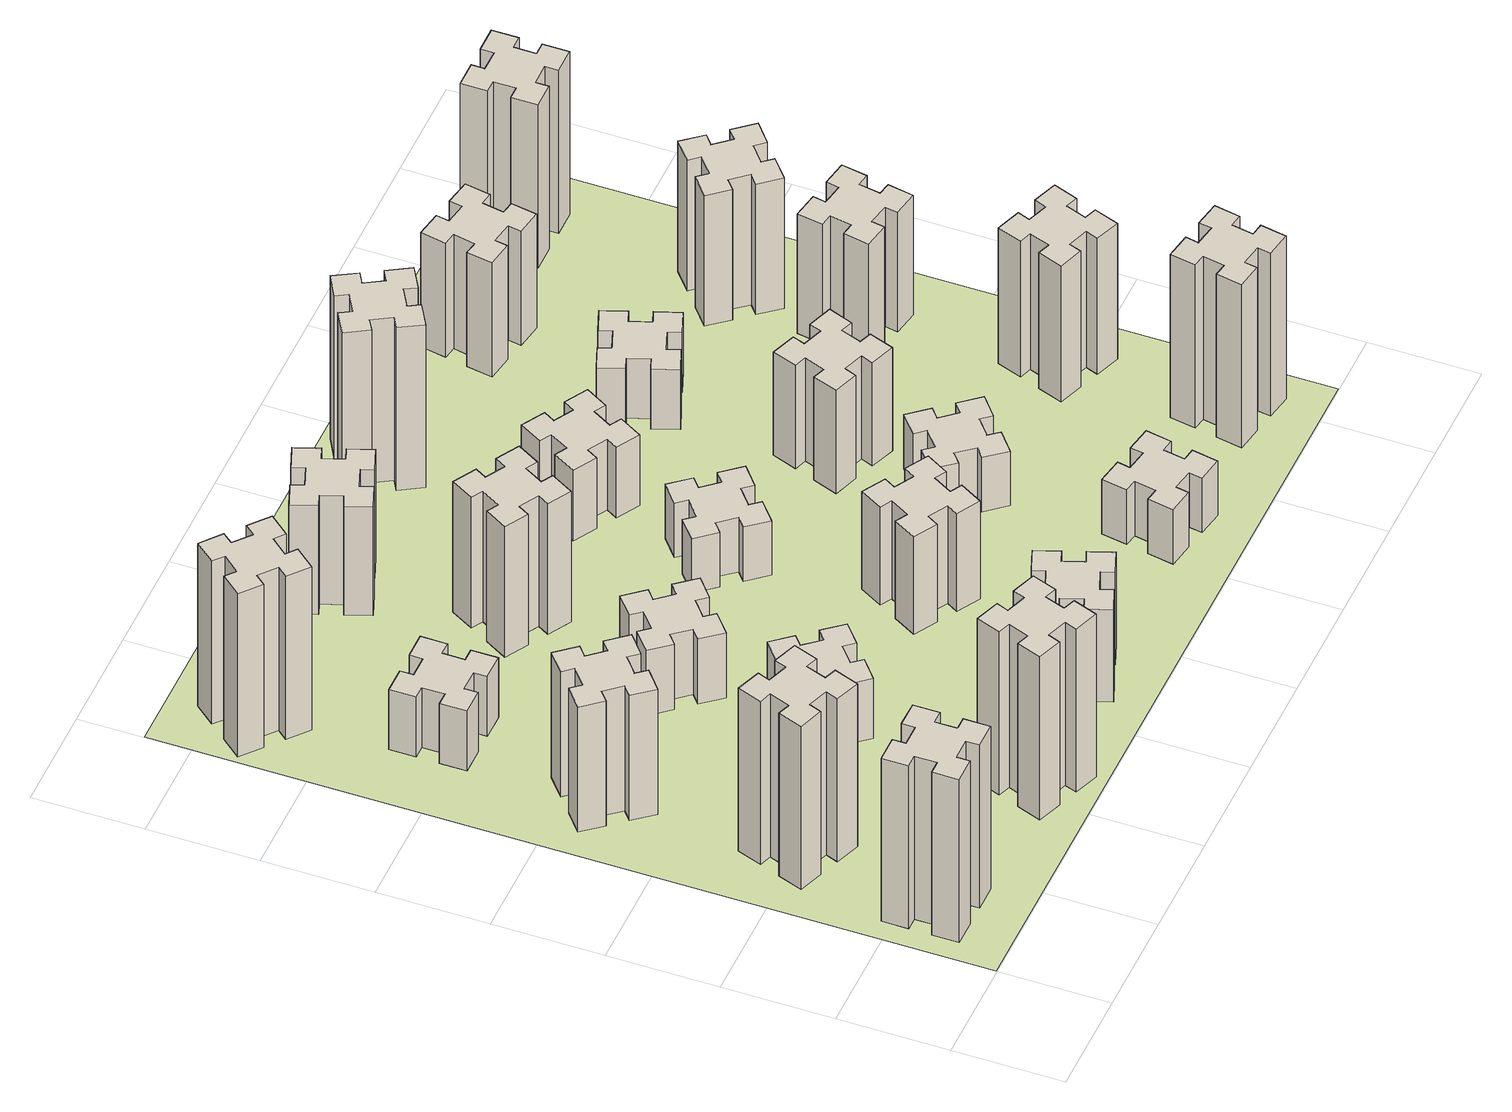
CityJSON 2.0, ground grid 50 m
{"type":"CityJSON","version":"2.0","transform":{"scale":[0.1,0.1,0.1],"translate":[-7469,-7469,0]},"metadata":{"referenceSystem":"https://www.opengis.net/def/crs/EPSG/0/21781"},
"CityObjects":{
"building1":{"type":"Building","attributes":{"class":"1000","function":"1000","usage":"1000","yearOfConstruction":2016,"roofType":"1000","measuredHeight":90,"storeysAboveGround":30,"storeysBelowGround":0},"geometry":[{"type":"Solid","lod":"1","boundaries":[[[[0,1,2,3,4,5,6,7,8,9,10,11,12,13,14,15,16,17,18,19]],[[17,16,20,21]],[[16,15,22,20]],[[15,14,23,22]],[[14,13,24,23]],[[13,12,25,24]],[[12,11,26,25]],[[11,10,27,26]],[[10,9,28,27]],[[9,8,29,28]],[[8,7,30,29]],[[7,6,31,30]],[[6,5,32,31]],[[5,4,33,32]],[[4,3,34,33]],[[3,2,35,34]],[[2,1,36,35]],[[1,0,37,36]],[[0,19,38,37]],[[19,18,39,38]],[[18,17,21,39]],[[24,25,26,27,28,29,30,31,32,33,34,35,36,37,38,39,21,20,22,23]]]]}]},
"building2":{"type":"Building","attributes":{"class":"1000","function":"1000","usage":"1000","yearOfConstruction":2016,"roofType":"1000","measuredHeight":90,"storeysAboveGround":30,"storeysBelowGround":0},"geometry":[{"type":"Solid","lod":"1","boundaries":[[[[40,41,42,43,44,45,46,47,48,49,50,51,52,53,54,55,56,57,58,59]],[[57,56,60,61]],[[56,55,62,60]],[[55,54,63,62]],[[54,53,64,63]],[[53,52,65,64]],[[52,51,66,65]],[[51,50,67,66]],[[50,49,68,67]],[[49,48,69,68]],[[48,47,70,69]],[[47,46,71,70]],[[46,45,72,71]],[[45,44,73,72]],[[44,43,74,73]],[[43,42,75,74]],[[42,41,76,75]],[[41,40,77,76]],[[40,59,78,77]],[[59,58,79,78]],[[58,57,61,79]],[[64,65,66,67,68,69,70,71,72,73,74,75,76,77,78,79,61,60,62,63]]]]}]},
"building3":{"type":"Building","attributes":{"class":"1000","function":"1000","usage":"1000","yearOfConstruction":2016,"roofType":"1000","measuredHeight":69,"storeysAboveGround":30,"storeysBelowGround":0},"geometry":[{"type":"Solid","lod":"1","boundaries":[[[[80,81,82,83,84,85,86,87,88,89,90,91,92,93,94,95,96,97,98,99]],[[97,96,100,101]],[[96,95,102,100]],[[95,94,103,102]],[[94,93,104,103]],[[93,92,105,104]],[[92,91,106,105]],[[91,90,107,106]],[[90,89,108,107]],[[89,88,109,108]],[[88,87,110,109]],[[87,86,111,110]],[[86,85,112,111]],[[85,84,113,112]],[[84,83,114,113]],[[83,82,115,114]],[[82,81,116,115]],[[81,80,117,116]],[[80,99,118,117]],[[99,98,119,118]],[[98,97,101,119]],[[104,105,106,107,108,109,110,111,112,113,114,115,116,117,118,119,101,100,102,103]]]]}]},
"building4":{"type":"Building","attributes":{"class":"1000","function":"1000","usage":"1000","yearOfConstruction":2016,"roofType":"1000","measuredHeight":90,"storeysAboveGround":30,"storeysBelowGround":0},"geometry":[{"type":"Solid","lod":"1","boundaries":[[[[120,121,122,123,124,125,126,127,128,129,130,131,132,133,134,135,136,137,138,139]],[[137,136,140,141]],[[136,135,142,140]],[[135,134,143,142]],[[134,133,144,143]],[[133,132,145,144]],[[132,131,146,145]],[[131,130,147,146]],[[130,129,148,147]],[[129,128,149,148]],[[128,127,150,149]],[[127,126,151,150]],[[126,125,152,151]],[[125,124,153,152]],[[124,123,154,153]],[[123,122,155,154]],[[122,121,156,155]],[[121,120,157,156]],[[120,139,158,157]],[[139,138,159,158]],[[138,137,141,159]],[[144,145,146,147,148,149,150,151,152,153,154,155,156,157,158,159,141,140,142,143]]]]}]},
"building5":{"type":"Building","attributes":{"class":"1000","function":"1000","usage":"1000","yearOfConstruction":2016,"roofType":"1000","measuredHeight":33,"storeysAboveGround":30,"storeysBelowGround":0},"geometry":[{"type":"Solid","lod":"1","boundaries":[[[[160,161,162,163,164,165,166,167,168,169,170,171,172,173,174,175,176,177,178,179]],[[177,176,180,181]],[[176,175,182,180]],[[175,174,183,182]],[[174,173,184,183]],[[173,172,185,184]],[[172,171,186,185]],[[171,170,187,186]],[[170,169,188,187]],[[169,168,189,188]],[[168,167,190,189]],[[167,166,191,190]],[[166,165,192,191]],[[165,164,193,192]],[[164,163,194,193]],[[163,162,195,194]],[[162,161,196,195]],[[161,160,197,196]],[[160,179,198,197]],[[179,178,199,198]],[[178,177,181,199]],[[184,185,186,187,188,189,190,191,192,193,194,195,196,197,198,199,181,180,182,183]]]]}]},
"building6":{"type":"Building","attributes":{"class":"1000","function":"1000","usage":"1000","yearOfConstruction":2016,"roofType":"1000","measuredHeight":90,"storeysAboveGround":30,"storeysBelowGround":0},"geometry":[{"type":"Solid","lod":"1","boundaries":[[[[200,201,202,203,204,205,206,207,208,209,210,211,212,213,214,215,216,217,218,219]],[[217,216,220,221]],[[216,215,222,220]],[[215,214,223,222]],[[214,213,224,223]],[[213,212,225,224]],[[212,211,226,225]],[[211,210,227,226]],[[210,209,228,227]],[[209,208,229,228]],[[208,207,230,229]],[[207,206,231,230]],[[206,205,232,231]],[[205,204,233,232]],[[204,203,234,233]],[[203,202,235,234]],[[202,201,236,235]],[[201,200,237,236]],[[200,219,238,237]],[[219,218,239,238]],[[218,217,221,239]],[[224,225,226,227,228,229,230,231,232,233,234,235,236,237,238,239,221,220,222,223]]]]}]},
"building7":{"type":"Building","attributes":{"class":"1000","function":"1000","usage":"1000","yearOfConstruction":2016,"roofType":"1000","measuredHeight":33,"storeysAboveGround":30,"storeysBelowGround":0},"geometry":[{"type":"Solid","lod":"1","boundaries":[[[[240,241,242,243,244,245,246,247,248,249,250,251,252,253,254,255,256,257,258,259]],[[257,256,260,261]],[[256,255,262,260]],[[255,254,263,262]],[[254,253,264,263]],[[253,252,265,264]],[[252,251,266,265]],[[251,250,267,266]],[[250,249,268,267]],[[249,248,269,268]],[[248,247,270,269]],[[247,246,271,270]],[[246,245,272,271]],[[245,244,273,272]],[[244,243,274,273]],[[243,242,275,274]],[[242,241,276,275]],[[241,240,277,276]],[[240,259,278,277]],[[259,258,279,278]],[[258,257,261,279]],[[264,265,266,267,268,269,270,271,272,273,274,275,276,277,278,279,261,260,262,263]]]]}]},
"building8":{"type":"Building","attributes":{"class":"1000","function":"1000","usage":"1000","yearOfConstruction":2016,"roofType":"1000","measuredHeight":36,"storeysAboveGround":30,"storeysBelowGround":0},"geometry":[{"type":"Solid","lod":"1","boundaries":[[[[280,281,282,283,284,285,286,287,288,289,290,291,292,293,294,295,296,297,298,299]],[[297,296,300,301]],[[296,295,302,300]],[[295,294,303,302]],[[294,293,304,303]],[[293,292,305,304]],[[292,291,306,305]],[[291,290,307,306]],[[290,289,308,307]],[[289,288,309,308]],[[288,287,310,309]],[[287,286,311,310]],[[286,285,312,311]],[[285,284,313,312]],[[284,283,314,313]],[[283,282,315,314]],[[282,281,316,315]],[[281,280,317,316]],[[280,299,318,317]],[[299,298,319,318]],[[298,297,301,319]],[[304,305,306,307,308,309,310,311,312,313,314,315,316,317,318,319,301,300,302,303]]]]}]},
"building9":{"type":"Building","attributes":{"class":"1000","function":"1000","usage":"1000","yearOfConstruction":2016,"roofType":"1000","measuredHeight":51,"storeysAboveGround":30,"storeysBelowGround":0},"geometry":[{"type":"Solid","lod":"1","boundaries":[[[[320,321,322,323,324,325,326,327,328,329,330,331,332,333,334,335,336,337,338,339]],[[337,336,340,341]],[[336,335,342,340]],[[335,334,343,342]],[[334,333,344,343]],[[333,332,345,344]],[[332,331,346,345]],[[331,330,347,346]],[[330,329,348,347]],[[329,328,349,348]],[[328,327,350,349]],[[327,326,351,350]],[[326,325,352,351]],[[325,324,353,352]],[[324,323,354,353]],[[323,322,355,354]],[[322,321,356,355]],[[321,320,357,356]],[[320,339,358,357]],[[339,338,359,358]],[[338,337,341,359]],[[344,345,346,347,348,349,350,351,352,353,354,355,356,357,358,359,341,340,342,343]]]]}]},
"building10":{"type":"Building","attributes":{"class":"1000","function":"1000","usage":"1000","yearOfConstruction":2016,"roofType":"1000","measuredHeight":72,"storeysAboveGround":30,"storeysBelowGround":0},"geometry":[{"type":"Solid","lod":"1","boundaries":[[[[360,361,362,363,364,365,366,367,368,369,370,371,372,373,374,375,376,377,378,379]],[[377,376,380,381]],[[376,375,382,380]],[[375,374,383,382]],[[374,373,384,383]],[[373,372,385,384]],[[372,371,386,385]],[[371,370,387,386]],[[370,369,388,387]],[[369,368,389,388]],[[368,367,390,389]],[[367,366,391,390]],[[366,365,392,391]],[[365,364,393,392]],[[364,363,394,393]],[[363,362,395,394]],[[362,361,396,395]],[[361,360,397,396]],[[360,379,398,397]],[[379,378,399,398]],[[378,377,381,399]],[[384,385,386,387,388,389,390,391,392,393,394,395,396,397,398,399,381,380,382,383]]]]}]},
"building11":{"type":"Building","attributes":{"class":"1000","function":"1000","usage":"1000","yearOfConstruction":2016,"roofType":"1000","measuredHeight":60,"storeysAboveGround":30,"storeysBelowGround":0},"geometry":[{"type":"Solid","lod":"1","boundaries":[[[[400,401,402,403,404,405,406,407,408,409,410,411,412,413,414,415,416,417,418,419]],[[417,416,420,421]],[[416,415,422,420]],[[415,414,423,422]],[[414,413,424,423]],[[413,412,425,424]],[[412,411,426,425]],[[411,410,427,426]],[[410,409,428,427]],[[409,408,429,428]],[[408,407,430,429]],[[407,406,431,430]],[[406,405,432,431]],[[405,404,433,432]],[[404,403,434,433]],[[403,402,435,434]],[[402,401,436,435]],[[401,400,437,436]],[[400,419,438,437]],[[419,418,439,438]],[[418,417,421,439]],[[424,425,426,427,428,429,430,431,432,433,434,435,436,437,438,439,421,420,422,423]]]]}]},
"building12":{"type":"Building","attributes":{"class":"1000","function":"1000","usage":"1000","yearOfConstruction":2016,"roofType":"1000","measuredHeight":54,"storeysAboveGround":30,"storeysBelowGround":0},"geometry":[{"type":"Solid","lod":"1","boundaries":[[[[440,441,442,443,444,445,446,447,448,449,450,451,452,453,454,455,456,457,458,459]],[[457,456,460,461]],[[456,455,462,460]],[[455,454,463,462]],[[454,453,464,463]],[[453,452,465,464]],[[452,451,466,465]],[[451,450,467,466]],[[450,449,468,467]],[[449,448,469,468]],[[448,447,470,469]],[[447,446,471,470]],[[446,445,472,471]],[[445,444,473,472]],[[444,443,474,473]],[[443,442,475,474]],[[442,441,476,475]],[[441,440,477,476]],[[440,459,478,477]],[[459,458,479,478]],[[458,457,461,479]],[[464,465,466,467,468,469,470,471,472,473,474,475,476,477,478,479,461,460,462,463]]]]}]},
"building13":{"type":"Building","attributes":{"class":"1000","function":"1000","usage":"1000","yearOfConstruction":2016,"roofType":"1000","measuredHeight":30,"storeysAboveGround":30,"storeysBelowGround":0},"geometry":[{"type":"Solid","lod":"1","boundaries":[[[[480,481,482,483,484,485,486,487,488,489,490,491,492,493,494,495,496,497,498,499]],[[497,496,500,501]],[[496,495,502,500]],[[495,494,503,502]],[[494,493,504,503]],[[493,492,505,504]],[[492,491,506,505]],[[491,490,507,506]],[[490,489,508,507]],[[489,488,509,508]],[[488,487,510,509]],[[487,486,511,510]],[[486,485,512,511]],[[485,484,513,512]],[[484,483,514,513]],[[483,482,515,514]],[[482,481,516,515]],[[481,480,517,516]],[[480,499,518,517]],[[499,498,519,518]],[[498,497,501,519]],[[504,505,506,507,508,509,510,511,512,513,514,515,516,517,518,519,501,500,502,503]]]]}]},
"building14":{"type":"Building","attributes":{"class":"1000","function":"1000","usage":"1000","yearOfConstruction":2016,"roofType":"1000","measuredHeight":39,"storeysAboveGround":30,"storeysBelowGround":0},"geometry":[{"type":"Solid","lod":"1","boundaries":[[[[520,521,522,523,524,525,526,527,528,529,530,531,532,533,534,535,536,537,538,539]],[[537,536,540,541]],[[536,535,542,540]],[[535,534,543,542]],[[534,533,544,543]],[[533,532,545,544]],[[532,531,546,545]],[[531,530,547,546]],[[530,529,548,547]],[[529,528,549,548]],[[528,527,550,549]],[[527,526,551,550]],[[526,525,552,551]],[[525,524,553,552]],[[524,523,554,553]],[[523,522,555,554]],[[522,521,556,555]],[[521,520,557,556]],[[520,539,558,557]],[[539,538,559,558]],[[538,537,541,559]],[[544,545,546,547,548,549,550,551,552,553,554,555,556,557,558,559,541,540,542,543]]]]}]},
"building15":{"type":"Building","attributes":{"class":"1000","function":"1000","usage":"1000","yearOfConstruction":2016,"roofType":"1000","measuredHeight":30,"storeysAboveGround":30,"storeysBelowGround":0},"geometry":[{"type":"Solid","lod":"1","boundaries":[[[[560,561,562,563,564,565,566,567,568,569,570,571,572,573,574,575,576,577,578,579]],[[577,576,580,581]],[[576,575,582,580]],[[575,574,583,582]],[[574,573,584,583]],[[573,572,585,584]],[[572,571,586,585]],[[571,570,587,586]],[[570,569,588,587]],[[569,568,589,588]],[[568,567,590,589]],[[567,566,591,590]],[[566,565,592,591]],[[565,564,593,592]],[[564,563,594,593]],[[563,562,595,594]],[[562,561,596,595]],[[561,560,597,596]],[[560,579,598,597]],[[579,578,599,598]],[[578,577,581,599]],[[584,585,586,587,588,589,590,591,592,593,594,595,596,597,598,599,581,580,582,583]]]]}]},
"building16":{"type":"Building","attributes":{"class":"1000","function":"1000","usage":"1000","yearOfConstruction":2016,"roofType":"1000","measuredHeight":90,"storeysAboveGround":30,"storeysBelowGround":0},"geometry":[{"type":"Solid","lod":"1","boundaries":[[[[600,601,602,603,604,605,606,607,608,609,610,611,612,613,614,615,616,617,618,619]],[[617,616,620,621]],[[616,615,622,620]],[[615,614,623,622]],[[614,613,624,623]],[[613,612,625,624]],[[612,611,626,625]],[[611,610,627,626]],[[610,609,628,627]],[[609,608,629,628]],[[608,607,630,629]],[[607,606,631,630]],[[606,605,632,631]],[[605,604,633,632]],[[604,603,634,633]],[[603,602,635,634]],[[602,601,636,635]],[[601,600,637,636]],[[600,619,638,637]],[[619,618,639,638]],[[618,617,621,639]],[[624,625,626,627,628,629,630,631,632,633,634,635,636,637,638,639,621,620,622,623]]]]}]},
"building17":{"type":"Building","attributes":{"class":"1000","function":"1000","usage":"1000","yearOfConstruction":2016,"roofType":"1000","measuredHeight":30,"storeysAboveGround":30,"storeysBelowGround":0},"geometry":[{"type":"Solid","lod":"1","boundaries":[[[[640,641,642,643,644,645,646,647,648,649,650,651,652,653,654,655,656,657,658,659]],[[657,656,660,661]],[[656,655,662,660]],[[655,654,663,662]],[[654,653,664,663]],[[653,652,665,664]],[[652,651,666,665]],[[651,650,667,666]],[[650,649,668,667]],[[649,648,669,668]],[[648,647,670,669]],[[647,646,671,670]],[[646,645,672,671]],[[645,644,673,672]],[[644,643,674,673]],[[643,642,675,674]],[[642,641,676,675]],[[641,640,677,676]],[[640,659,678,677]],[[659,658,679,678]],[[658,657,661,679]],[[664,665,666,667,668,669,670,671,672,673,674,675,676,677,678,679,661,660,662,663]]]]}]},
"building18":{"type":"Building","attributes":{"class":"1000","function":"1000","usage":"1000","yearOfConstruction":2016,"roofType":"1000","measuredHeight":57,"storeysAboveGround":30,"storeysBelowGround":0},"geometry":[{"type":"Solid","lod":"1","boundaries":[[[[680,681,682,683,684,685,686,687,688,689,690,691,692,693,694,695,696,697,698,699]],[[697,696,700,701]],[[696,695,702,700]],[[695,694,703,702]],[[694,693,704,703]],[[693,692,705,704]],[[692,691,706,705]],[[691,690,707,706]],[[690,689,708,707]],[[689,688,709,708]],[[688,687,710,709]],[[687,686,711,710]],[[686,685,712,711]],[[685,684,713,712]],[[684,683,714,713]],[[683,682,715,714]],[[682,681,716,715]],[[681,680,717,716]],[[680,699,718,717]],[[699,698,719,718]],[[698,697,701,719]],[[704,705,706,707,708,709,710,711,712,713,714,715,716,717,718,719,701,700,702,703]]]]}]},
"building19":{"type":"Building","attributes":{"class":"1000","function":"1000","usage":"1000","yearOfConstruction":2016,"roofType":"1000","measuredHeight":33,"storeysAboveGround":30,"storeysBelowGround":0},"geometry":[{"type":"Solid","lod":"1","boundaries":[[[[720,721,722,723,724,725,726,727,728,729,730,731,732,733,734,735,736,737,738,739]],[[737,736,740,741]],[[736,735,742,740]],[[735,734,743,742]],[[734,733,744,743]],[[733,732,745,744]],[[732,731,746,745]],[[731,730,747,746]],[[730,729,748,747]],[[729,728,749,748]],[[728,727,750,749]],[[727,726,751,750]],[[726,725,752,751]],[[725,724,753,752]],[[724,723,754,753]],[[723,722,755,754]],[[722,721,756,755]],[[721,720,757,756]],[[720,739,758,757]],[[739,738,759,758]],[[738,737,741,759]],[[744,745,746,747,748,749,750,751,752,753,754,755,756,757,758,759,741,740,742,743]]]]}]},
"building20":{"type":"Building","attributes":{"class":"1000","function":"1000","usage":"1000","yearOfConstruction":2016,"roofType":"1000","measuredHeight":90,"storeysAboveGround":30,"storeysBelowGround":0},"geometry":[{"type":"Solid","lod":"1","boundaries":[[[[760,761,762,763,764,765,766,767,768,769,770,771,772,773,774,775,776,777,778,779]],[[777,776,780,781]],[[776,775,782,780]],[[775,774,783,782]],[[774,773,784,783]],[[773,772,785,784]],[[772,771,786,785]],[[771,770,787,786]],[[770,769,788,787]],[[769,768,789,788]],[[768,767,790,789]],[[767,766,791,790]],[[766,765,792,791]],[[765,764,793,792]],[[764,763,794,793]],[[763,762,795,794]],[[762,761,796,795]],[[761,760,797,796]],[[760,779,798,797]],[[779,778,799,798]],[[778,777,781,799]],[[784,785,786,787,788,789,790,791,792,793,794,795,796,797,798,799,781,780,782,783]]]]}]},
"building21":{"type":"Building","attributes":{"class":"1000","function":"1000","usage":"1000","yearOfConstruction":2016,"roofType":"1000","measuredHeight":63,"storeysAboveGround":30,"storeysBelowGround":0},"geometry":[{"type":"Solid","lod":"1","boundaries":[[[[800,801,802,803,804,805,806,807,808,809,810,811,812,813,814,815,816,817,818,819]],[[817,816,820,821]],[[816,815,822,820]],[[815,814,823,822]],[[814,813,824,823]],[[813,812,825,824]],[[812,811,826,825]],[[811,810,827,826]],[[810,809,828,827]],[[809,808,829,828]],[[808,807,830,829]],[[807,806,831,830]],[[806,805,832,831]],[[805,804,833,832]],[[804,803,834,833]],[[803,802,835,834]],[[802,801,836,835]],[[801,800,837,836]],[[800,819,838,837]],[[819,818,839,838]],[[818,817,821,839]],[[824,825,826,827,828,829,830,831,832,833,834,835,836,837,838,839,821,820,822,823]]]]}]},
"building22":{"type":"Building","attributes":{"class":"1000","function":"1000","usage":"1000","yearOfConstruction":2016,"roofType":"1000","measuredHeight":75,"storeysAboveGround":30,"storeysBelowGround":0},"geometry":[{"type":"Solid","lod":"1","boundaries":[[[[840,841,842,843,844,845,846,847,848,849,850,851,852,853,854,855,856,857,858,859]],[[857,856,860,861]],[[856,855,862,860]],[[855,854,863,862]],[[854,853,864,863]],[[853,852,865,864]],[[852,851,866,865]],[[851,850,867,866]],[[850,849,868,867]],[[849,848,869,868]],[[848,847,870,869]],[[847,846,871,870]],[[846,845,872,871]],[[845,844,873,872]],[[844,843,874,873]],[[843,842,875,874]],[[842,841,876,875]],[[841,840,877,876]],[[840,859,878,877]],[[859,858,879,878]],[[858,857,861,879]],[[864,865,866,867,868,869,870,871,872,873,874,875,876,877,878,879,861,860,862,863]]]]}]},
"building23":{"type":"Building","attributes":{"class":"1000","function":"1000","usage":"1000","yearOfConstruction":2016,"roofType":"1000","measuredHeight":66,"storeysAboveGround":30,"storeysBelowGround":0},"geometry":[{"type":"Solid","lod":"1","boundaries":[[[[880,881,882,883,884,885,886,887,888,889,890,891,892,893,894,895,896,897,898,899]],[[897,896,900,901]],[[896,895,902,900]],[[895,894,903,902]],[[894,893,904,903]],[[893,892,905,904]],[[892,891,906,905]],[[891,890,907,906]],[[890,889,908,907]],[[889,888,909,908]],[[888,887,910,909]],[[887,886,911,910]],[[886,885,912,911]],[[885,884,913,912]],[[884,883,914,913]],[[883,882,915,914]],[[882,881,916,915]],[[881,880,917,916]],[[880,899,918,917]],[[899,898,919,918]],[[898,897,901,919]],[[904,905,906,907,908,909,910,911,912,913,914,915,916,917,918,919,901,900,902,903]]]]}]},
"building24":{"type":"Building","attributes":{"class":"1000","function":"1000","usage":"1000","yearOfConstruction":2016,"roofType":"1000","measuredHeight":72,"storeysAboveGround":30,"storeysBelowGround":0},"geometry":[{"type":"Solid","lod":"1","boundaries":[[[[920,921,922,923,924,925,926,927,928,929,930,931,932,933,934,935,936,937,938,939]],[[937,936,940,941]],[[936,935,942,940]],[[935,934,943,942]],[[934,933,944,943]],[[933,932,945,944]],[[932,931,946,945]],[[931,930,947,946]],[[930,929,948,947]],[[929,928,949,948]],[[928,927,950,949]],[[927,926,951,950]],[[926,925,952,951]],[[925,924,953,952]],[[924,923,954,953]],[[923,922,955,954]],[[922,921,956,955]],[[921,920,957,956]],[[920,939,958,957]],[[939,938,959,958]],[[938,937,941,959]],[[944,945,946,947,948,949,950,951,952,953,954,955,956,957,958,959,941,940,942,943]]]]}]},
"building25":{"type":"Building","attributes":{"class":"1000","function":"1000","usage":"1000","yearOfConstruction":2016,"roofType":"1000","measuredHeight":90,"storeysAboveGround":30,"storeysBelowGround":0},"geometry":[{"type":"Solid","lod":"1","boundaries":[[[[960,961,962,963,964,965,966,967,968,969,970,971,972,973,974,975,976,977,978,979]],[[977,976,980,981]],[[976,975,982,980]],[[975,974,983,982]],[[974,973,984,983]],[[973,972,985,984]],[[972,971,986,985]],[[971,970,987,986]],[[970,969,988,987]],[[969,968,989,988]],[[968,967,990,989]],[[967,966,991,990]],[[966,965,992,991]],[[965,964,993,992]],[[964,963,994,993]],[[963,962,995,994]],[[962,961,996,995]],[[961,960,997,996]],[[960,979,998,997]],[[979,978,999,998]],[[978,977,981,999]],[[984,985,986,987,988,989,990,991,992,993,994,995,996,997,998,999,981,980,982,983]]]]}]},
"landuse1":{"type":"LandUse","attributes":{"name":"plot1","function":"1010"},"geometry":[{"type":"MultiSurface","lod":"1","boundaries":[[[1000,1001,1002,1003]]]}]}
},
"vertices":[
[165,425,0],[165,325,0],[105,325,0],[105,205,0],[225,205,0],[225,265,0],[325,265,0],[325,205,0],[445,205,0],[445,325,0],[385,325,0],[385,425,0],[445,425,0],[445,545,0],[325,545,0],[325,485,0],[225,485,0],[225,545,0],[105,545,0],[105,425,0],[225,485,900],[225,545,900],[325,485,900],[325,545,900],[445,545,900],[445,425,900],[385,425,900],[385,325,900],[445,325,900],[445,205,900],[325,205,900],[325,265,900],[225,265,900],[225,205,900],[105,205,900],[105,325,900],[165,325,900],[165,425,900],[105,425,900],[105,545,900],
[291,929,0],[385,895,0],[364,839,0],[477,797,0],[518,910,0],[462,931,0],[496,1025,0],[552,1004,0],[593,1117,0],[480,1158,0],[460,1102,0],[366,1136,0],[387,1192,0],[274,1233,0],[233,1120,0],[289,1100,0],[255,1006,0],[199,1027,0],[157,914,0],[270,873,0],[255,1006,900],[199,1027,900],[289,1100,900],[233,1120,900],[274,1233,900],[387,1192,900],[366,1136,900],[460,1102,900],[480,1158,900],[593,1117,900],[552,1004,900],[496,1025,900],[462,931,900],[518,910,900],[477,797,900],[364,839,900],[385,895,900],[291,929,900],[270,873,900],[157,914,900],
[492,1888,0],[427,1964,0],[473,2003,0],[396,2095,0],[304,2018,0],[343,1972,0],[266,1907,0],[228,1953,0],[136,1876,0],[213,1784,0],[259,1823,0],[323,1746,0],[277,1708,0],[354,1616,0],[446,1693,0],[408,1739,0],[484,1803,0],[523,1757,0],[615,1834,0],[538,1926,0],[484,1803,690],[523,1757,690],[408,1739,690],[446,1693,690],[354,1616,690],[277,1708,690],[323,1746,690],[259,1823,690],[213,1784,690],[136,1876,690],[228,1953,690],[266,1907,690],[343,1972,690],[304,2018,690],[396,2095,690],[473,2003,690],[427,1964,690],[492,1888,690],[538,1926,690],[615,1834,690],
[1029,360,0],[995,266,0],[939,287,0],[897,174,0],[1010,133,0],[1031,189,0],[1125,155,0],[1104,99,0],[1217,57,0],[1258,170,0],[1202,191,0],[1236,285,0],[1292,264,0],[1333,377,0],[1220,418,0],[1200,362,0],[1106,396,0],[1127,452,0],[1014,493,0],[973,380,0],[1106,396,900],[1127,452,900],[1200,362,900],[1220,418,900],[1333,377,900],[1292,264,900],[1236,285,900],[1202,191,900],[1258,170,900],[1217,57,900],[1104,99,900],[1125,155,900],[1031,189,900],[1010,133,900],[897,174,900],[939,287,900],[995,266,900],[1029,360,900],[973,380,900],[1014,493,900],
[585,2545,0],[585,2645,0],[645,2645,0],[645,2765,0],[525,2765,0],[525,2705,0],[425,2705,0],[425,2765,0],[305,2765,0],[305,2645,0],[365,2645,0],[365,2545,0],[305,2545,0],[305,2425,0],[425,2425,0],[425,2485,0],[525,2485,0],[525,2425,0],[645,2425,0],[645,2545,0],[525,2485,330],[525,2425,330],[425,2485,330],[425,2425,330],[305,2425,330],[305,2545,330],[365,2545,330],[365,2645,330],[305,2645,330],[305,2765,330],[425,2765,330],[425,2705,330],[525,2705,330],[525,2765,330],[645,2765,330],[645,2645,330],[585,2645,330],[585,2545,330],[645,2545,330],[645,2425,330],
[384,3387,0],[308,3452,0],[346,3498,0],[254,3575,0],[177,3483,0],[223,3444,0],[159,3368,0],[113,3406,0],[36,3314,0],[128,3237,0],[166,3283,0],[243,3219,0],[204,3173,0],[296,3096,0],[373,3188,0],[327,3226,0],[392,3303,0],[438,3264,0],[515,3356,0],[423,3433,0],[392,3303,900],[438,3264,900],[327,3226,900],[373,3188,900],[296,3096,900],[204,3173,900],[243,3219,900],[166,3283,900],[128,3237,900],[36,3314,900],[113,3406,900],[159,3368,900],[223,3444,900],[177,3483,900],[254,3575,900],[346,3498,900],[308,3452,900],[384,3387,900],[423,3433,900],[515,3356,900],
[1083,1332,0],[1006,1267,0],[968,1313,0],[876,1236,0],[953,1144,0],[999,1183,0],[1063,1106,0],[1017,1068,0],[1094,976,0],[1186,1053,0],[1148,1099,0],[1224,1163,0],[1263,1117,0],[1355,1194,0],[1278,1286,0],[1232,1248,0],[1167,1324,0],[1213,1363,0],[1136,1455,0],[1044,1378,0],[1167,1324,330],[1213,1363,330],[1232,1248,330],[1278,1286,330],[1355,1194,330],[1263,1117,330],[1224,1163,330],[1148,1099,330],[1186,1053,330],[1094,976,330],[1017,1068,330],[1063,1106,330],[999,1183,330],[953,1144,330],[876,1236,330],[968,1313,330],[1006,1267,330],[1083,1332,330],[1044,1378,330],[1136,1455,330],
[1083,1972,0],[1006,1907,0],[968,1953,0],[876,1876,0],[953,1784,0],[999,1823,0],[1063,1746,0],[1017,1708,0],[1094,1616,0],[1186,1693,0],[1148,1739,0],[1224,1803,0],[1263,1757,0],[1355,1834,0],[1278,1926,0],[1232,1888,0],[1167,1964,0],[1213,2003,0],[1136,2095,0],[1044,2018,0],[1167,1964,360],[1213,2003,360],[1232,1888,360],[1278,1926,360],[1355,1834,360],[1263,1757,360],[1224,1803,360],[1148,1739,360],[1186,1693,360],[1094,1616,360],[1017,1708,360],[1063,1746,360],[999,1823,360],[953,1784,360],[876,1876,360],[968,1953,360],[1006,1907,360],[1083,1972,360],[1044,2018,360],[1136,2095,360],
[1765,496,0],[1671,462,0],[1650,518,0],[1537,477,0],[1579,364,0],[1635,385,0],[1669,291,0],[1613,270,0],[1654,157,0],[1767,199,0],[1746,255,0],[1840,289,0],[1860,233,0],[1973,274,0],[1932,387,0],[1876,366,0],[1842,460,0],[1898,480,0],[1857,593,0],[1744,552,0],[1842,460,510],[1898,480,510],[1876,366,510],[1932,387,510],[1973,274,510],[1860,233,510],[1840,289,510],[1746,255,510],[1767,199,510],[1654,157,510],[1613,270,510],[1669,291,510],[1635,385,510],[1579,364,510],[1537,477,510],[1650,518,510],[1671,462,510],[1765,496,510],[1744,552,510],[1857,593,510],
[1314,2666,0],[1227,2716,0],[1257,2768,0],[1153,2828,0],[1093,2724,0],[1145,2694,0],[1095,2607,0],[1043,2637,0],[983,2533,0],[1087,2473,0],[1117,2525,0],[1204,2475,0],[1174,2423,0],[1278,2363,0],[1338,2467,0],[1286,2497,0],[1336,2584,0],[1388,2554,0],[1448,2658,0],[1344,2718,0],[1336,2584,720],[1388,2554,720],[1286,2497,720],[1338,2467,720],[1278,2363,720],[1174,2423,720],[1204,2475,720],[1117,2525,720],[1087,2473,720],[983,2533,720],[1043,2637,720],[1095,2607,720],[1145,2694,720],[1093,2724,720],[1153,2828,720],[1257,2768,720],[1227,2716,720],[1314,2666,720],[1344,2718,720],[1448,2658,720],
[1125,3456,0],[1031,3422,0],[1010,3478,0],[897,3437,0],[939,3324,0],[995,3345,0],[1029,3251,0],[973,3230,0],[1014,3117,0],[1127,3159,0],[1106,3215,0],[1200,3249,0],[1220,3193,0],[1333,3234,0],[1292,3347,0],[1236,3326,0],[1202,3420,0],[1258,3440,0],[1217,3553,0],[1104,3512,0],[1202,3420,600],[1258,3440,600],[1236,3326,600],[1292,3347,600],[1333,3234,600],[1220,3193,600],[1200,3249,600],[1106,3215,600],[1127,3159,600],[1014,3117,600],[973,3230,600],[1029,3251,600],[995,3345,600],[939,3324,600],[897,3437,600],[1010,3478,600],[1031,3422,600],[1125,3456,600],[1104,3512,600],[1217,3553,600],
[2026,1017,0],[2076,1104,0],[2128,1074,0],[2188,1178,0],[2084,1238,0],[2054,1186,0],[1967,1236,0],[1997,1288,0],[1893,1348,0],[1833,1244,0],[1885,1214,0],[1835,1127,0],[1783,1157,0],[1723,1053,0],[1827,993,0],[1857,1045,0],[1944,995,0],[1914,943,0],[2018,883,0],[2078,987,0],[1944,995,540],[1914,943,540],[1857,1045,540],[1827,993,540],[1723,1053,540],[1783,1157,540],[1835,1127,540],[1885,1214,540],[1833,1244,540],[1893,1348,540],[1997,1288,540],[1967,1236,540],[2054,1186,540],[2084,1238,540],[2188,1178,540],[2128,1074,540],[2076,1104,540],[2026,1017,540],[2078,987,540],[2018,883,540],
[1972,1988,0],[1907,2064,0],[1953,2103,0],[1876,2195,0],[1784,2118,0],[1823,2072,0],[1746,2007,0],[1708,2053,0],[1616,1976,0],[1693,1884,0],[1739,1923,0],[1803,1846,0],[1757,1808,0],[1834,1716,0],[1926,1793,0],[1888,1839,0],[1964,1903,0],[2003,1857,0],[2095,1934,0],[2018,2026,0],[1964,1903,300],[2003,1857,300],[1888,1839,300],[1926,1793,300],[1834,1716,300],[1757,1808,300],[1803,1846,300],[1739,1923,300],[1693,1884,300],[1616,1976,300],[1708,2053,300],[1746,2007,300],[1823,2072,300],[1784,2118,300],[1876,2195,300],[1953,2103,300],[1907,2064,300],[1972,1988,300],[2018,2026,300],[2095,1934,300],
[2026,2497,0],[2076,2584,0],[2128,2554,0],[2188,2658,0],[2084,2718,0],[2054,2666,0],[1967,2716,0],[1997,2768,0],[1893,2828,0],[1833,2724,0],[1885,2694,0],[1835,2607,0],[1783,2637,0],[1723,2533,0],[1827,2473,0],[1857,2525,0],[1944,2475,0],[1914,2423,0],[2018,2363,0],[2078,2467,0],[1944,2475,390],[1914,2423,390],[1857,2525,390],[1827,2473,390],[1723,2533,390],[1783,2637,390],[1835,2607,390],[1885,2694,390],[1833,2724,390],[1893,2828,390],[1997,2768,390],[1967,2716,390],[2054,2666,390],[2084,2718,390],[2188,2658,390],[2128,2554,390],[2076,2584,390],[2026,2497,390],[2078,2467,390],[2018,2363,390],
[2596,444,0],[2578,345,0],[2519,356,0],[2498,237,0],[2617,217,0],[2627,276,0],[2725,258,0],[2715,199,0],[2833,178,0],[2854,297,0],[2795,307,0],[2812,405,0],[2871,395,0],[2892,513,0],[2774,534,0],[2764,475,0],[2665,492,0],[2676,551,0],[2557,572,0],[2537,454,0],[2665,492,300],[2676,551,300],[2764,475,300],[2774,534,300],[2892,513,300],[2871,395,300],[2812,405,300],[2795,307,300],[2854,297,300],[2833,178,300],[2715,199,300],[2725,258,300],[2627,276,300],[2617,217,300],[2498,237,300],[2519,356,300],[2578,345,300],[2596,444,300],[2537,454,300],[2557,572,300],
[1844,3556,0],[1757,3506,0],[1727,3558,0],[1623,3498,0],[1683,3394,0],[1735,3424,0],[1785,3337,0],[1733,3307,0],[1793,3203,0],[1897,3263,0],[1867,3315,0],[1954,3365,0],[1984,3313,0],[2088,3373,0],[2028,3477,0],[1976,3447,0],[1926,3534,0],[1978,3564,0],[1918,3668,0],[1814,3608,0],[1926,3534,900],[1978,3564,900],[1976,3447,900],[2028,3477,900],[2088,3373,900],[1984,3313,900],[1954,3365,900],[1867,3315,900],[1897,3263,900],[1793,3203,900],[1733,3307,900],[1785,3337,900],[1735,3424,900],[1683,3394,900],[1623,3498,900],[1727,3558,900],[1757,3506,900],[1844,3556,900],[1814,3608,900],[1918,3668,900],
[2628,1099,0],[2704,1163,0],[2743,1117,0],[2835,1194,0],[2758,1286,0],[2712,1248,0],[2647,1324,0],[2693,1363,0],[2616,1455,0],[2524,1378,0],[2563,1332,0],[2486,1267,0],[2448,1313,0],[2356,1236,0],[2433,1144,0],[2479,1183,0],[2543,1106,0],[2497,1068,0],[2574,976,0],[2666,1053,0],[2543,1106,300],[2497,1068,300],[2479,1183,300],[2433,1144,300],[2356,1236,300],[2448,1313,300],[2486,1267,300],[2563,1332,300],[2524,1378,300],[2616,1455,300],[2693,1363,300],[2647,1324,300],[2712,1248,300],[2758,1286,300],[2835,1194,300],[2743,1117,300],[2704,1163,300],[2628,1099,300],[2666,1053,300],[2574,976,300],
[2682,1671,0],[2716,1765,0],[2772,1744,0],[2813,1857,0],[2700,1898,0],[2680,1842,0],[2586,1876,0],[2607,1932,0],[2494,1973,0],[2453,1860,0],[2509,1840,0],[2475,1746,0],[2419,1767,0],[2377,1654,0],[2490,1613,0],[2511,1669,0],[2605,1635,0],[2584,1579,0],[2697,1537,0],[2738,1650,0],[2605,1635,570],[2584,1579,570],[2511,1669,570],[2490,1613,570],[2377,1654,570],[2419,1767,570],[2475,1746,570],[2509,1840,570],[2453,1860,570],[2494,1973,570],[2607,1932,570],[2586,1876,570],[2680,1842,570],[2700,1898,570],[2813,1857,570],[2772,1744,570],[2716,1765,570],[2682,1671,570],[2738,1650,570],[2697,1537,570],
[2586,2475,0],[2680,2509,0],[2700,2453,0],[2813,2494,0],[2772,2607,0],[2716,2586,0],[2682,2680,0],[2738,2700,0],[2697,2813,0],[2584,2772,0],[2605,2716,0],[2511,2682,0],[2490,2738,0],[2377,2697,0],[2419,2584,0],[2475,2605,0],[2509,2511,0],[2453,2490,0],[2494,2377,0],[2607,2419,0],[2509,2511,330],[2453,2490,330],[2475,2605,330],[2419,2584,330],[2377,2697,330],[2490,2738,330],[2511,2682,330],[2605,2716,330],[2584,2772,330],[2697,2813,330],[2738,2700,330],[2682,2680,330],[2716,2586,330],[2772,2607,330],[2813,2494,330],[2700,2453,330],[2680,2509,330],[2586,2475,330],[2607,2419,330],[2494,2377,330],
[3504,475,0],[3405,492,0],[3416,551,0],[3297,572,0],[3277,454,0],[3336,444,0],[3318,345,0],[3259,356,0],[3238,237,0],[3357,217,0],[3367,276,0],[3465,258,0],[3455,199,0],[3573,178,0],[3594,297,0],[3535,307,0],[3552,405,0],[3611,395,0],[3632,513,0],[3514,534,0],[3552,405,900],[3611,395,900],[3535,307,900],[3594,297,900],[3573,178,900],[3455,199,900],[3465,258,900],[3367,276,900],[3357,217,900],[3238,237,900],[3259,356,900],[3318,345,900],[3336,444,900],[3277,454,900],[3297,572,900],[3416,551,900],[3405,492,900],[3504,475,900],[3514,534,900],[3632,513,900],
[2596,3404,0],[2578,3305,0],[2519,3316,0],[2498,3197,0],[2617,3177,0],[2627,3236,0],[2725,3218,0],[2715,3159,0],[2833,3138,0],[2854,3257,0],[2795,3267,0],[2812,3365,0],[2871,3355,0],[2892,3473,0],[2774,3494,0],[2764,3435,0],[2665,3452,0],[2676,3511,0],[2557,3532,0],[2537,3414,0],[2665,3452,630],[2676,3511,630],[2764,3435,630],[2774,3494,630],[2892,3473,630],[2871,3355,630],[2812,3365,630],[2795,3267,630],[2854,3257,630],[2833,3138,630],[2715,3159,630],[2725,3218,630],[2627,3236,630],[2617,3177,630],[2498,3197,630],[2519,3316,630],[2578,3305,630],[2596,3404,630],[2537,3414,630],[2557,3532,630],
[3351,1029,0],[3445,995,0],[3424,939,0],[3537,897,0],[3578,1010,0],[3522,1031,0],[3556,1125,0],[3612,1104,0],[3653,1217,0],[3540,1258,0],[3520,1202,0],[3426,1236,0],[3447,1292,0],[3334,1333,0],[3293,1220,0],[3349,1200,0],[3315,1106,0],[3259,1127,0],[3217,1014,0],[3330,973,0],[3315,1106,750],[3259,1127,750],[3349,1200,750],[3293,1220,750],[3334,1333,750],[3447,1292,750],[3426,1236,750],[3520,1202,750],[3540,1258,750],[3653,1217,750],[3612,1104,750],[3556,1125,750],[3522,1031,750],[3578,1010,750],[3537,897,750],[3424,939,750],[3445,995,750],[3351,1029,750],[3330,973,750],[3217,1014,750],
[3267,1856,0],[3365,1838,0],[3355,1779,0],[3473,1758,0],[3494,1877,0],[3435,1887,0],[3452,1985,0],[3511,1975,0],[3532,2093,0],[3414,2114,0],[3404,2055,0],[3305,2072,0],[3316,2131,0],[3197,2152,0],[3177,2034,0],[3236,2024,0],[3218,1925,0],[3159,1936,0],[3138,1817,0],[3257,1797,0],[3218,1925,660],[3159,1936,660],[3236,2024,660],[3177,2034,660],[3197,2152,660],[3316,2131,660],[3305,2072,660],[3404,2055,660],[3414,2114,660],[3532,2093,660],[3511,1975,660],[3452,1985,660],[3435,1887,660],[3494,1877,660],[3473,1758,660],[3355,1779,660],[3365,1838,660],[3267,1856,660],[3257,1797,660],[3138,1817,660],
[3219,2463,0],[3283,2386,0],[3237,2348,0],[3314,2256,0],[3406,2333,0],[3368,2379,0],[3444,2443,0],[3483,2397,0],[3575,2474,0],[3498,2566,0],[3452,2528,0],[3387,2604,0],[3433,2643,0],[3356,2735,0],[3264,2658,0],[3303,2612,0],[3226,2547,0],[3188,2593,0],[3096,2516,0],[3173,2424,0],[3226,2547,720],[3188,2593,720],[3303,2612,720],[3264,2658,720],[3356,2735,720],[3433,2643,720],[3387,2604,720],[3452,2528,720],[3498,2566,720],[3575,2474,720],[3483,2397,720],[3444,2443,720],[3368,2379,720],[3406,2333,720],[3314,2256,720],[3237,2348,720],[3283,2386,720],[3219,2463,720],[3173,2424,720],[3096,2516,720],
[3285,3325,0],[3385,3325,0],[3385,3265,0],[3505,3265,0],[3505,3385,0],[3445,3385,0],[3445,3485,0],[3505,3485,0],[3505,3605,0],[3385,3605,0],[3385,3545,0],[3285,3545,0],[3285,3605,0],[3165,3605,0],[3165,3485,0],[3225,3485,0],[3225,3385,0],[3165,3385,0],[3165,3265,0],[3285,3265,0],[3225,3385,900],[3165,3385,900],[3225,3485,900],[3165,3485,900],[3165,3605,900],[3285,3605,900],[3285,3545,900],[3385,3545,900],[3385,3605,900],[3505,3605,900],[3505,3485,900],[3445,3485,900],[3445,3385,900],[3505,3385,900],[3505,3265,900],[3385,3265,900],[3385,3325,900],[3285,3325,900],[3285,3265,900],[3165,3265,900],
[5,3705,0],[3705,3705,0],[3705,5,0],[5,5,0]
]}
